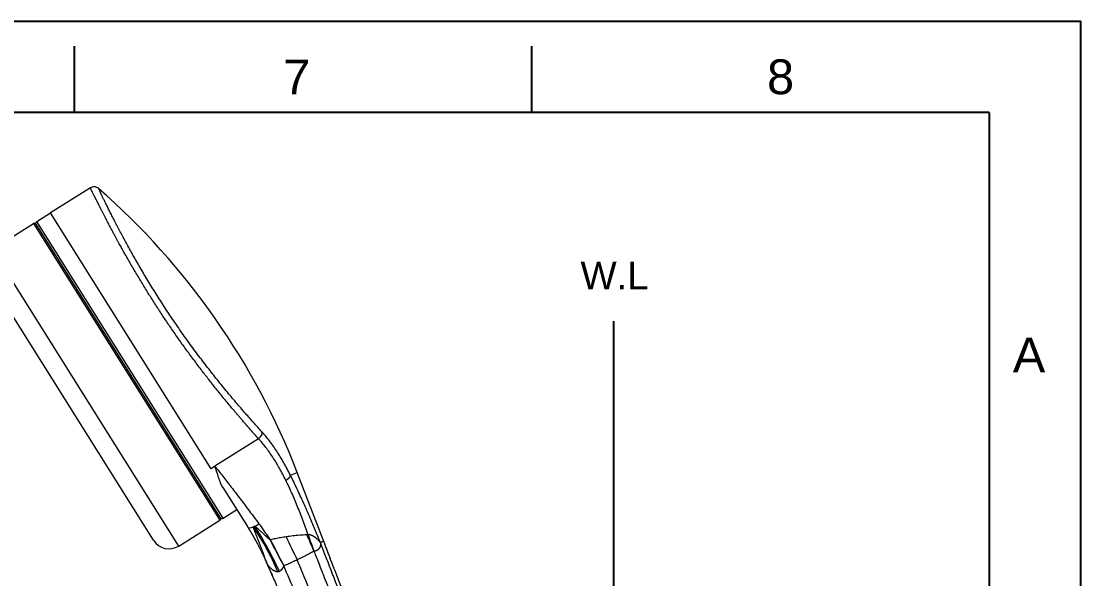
# Model space of a CAD drawing. Header units: millimetres. Extents: x 24958 to 25799, y 1150 to 1745.
# Drawn here: x 25566.8 to 25798.8, y 1623 to 1745.1 of the extents above; entities that cross this region are included whole.
import ezdxf
from ezdxf.enums import TextEntityAlignment as Align

# ---------------------------------------------------------------- set-up
doc = ezdxf.new("R2010")
doc.units = ezdxf.units.MM
doc.layers.add('FORM', color=7, linetype='Continuous')
doc.layers.add('벽', color=2, linetype='Continuous')
doc.styles.get("Standard").update_dxf_attribs({"font": 'arial.ttf'})

msp = doc.modelspace()

# ---------------------------------------------------------------- linework, layer by layer
at = {"linetype": 'Continuous', "lineweight": 18, "extrusion": (0, 1, 0)}
for p, q in [((25581.96, 1708.57), (25573.22, 1703.07)), ((25570.25, 1701.21), (25573.22, 1703.07)), ((25560.51, 1695.1), (25569.49, 1700.74)), ((25570.04, 1700.61), (25610.4, 1636.33)), ((25595.78, 1631.4), (25559.25, 1689.59)), ((25633.07, 1631.15), (25627.25, 1646.22)), ((25610.97, 1642.94), (25616.34, 1634.38)), ((25611.03, 1636.25), (25614, 1638.11)), ((25601.29, 1630.14), (25610.27, 1635.78))]:
    msp.add_line(p, q, dxfattribs=at)
at = {"linetype": 'Continuous', "lineweight": 13, "extrusion": (0, 1, 0)}
for p, q in [((25608.38, 1647.06), (25573.22, 1703.07)), ((25569.49, 1700.74), (25610.27, 1635.78)), ((25611.03, 1636.25), (25570.25, 1701.21)), ((25601.29, 1630.14), (25560.51, 1695.1)), ((25618.8, 1653.6), (25609.23, 1647.59)), ((25609.23, 1647.59), (25608.38, 1647.06)), ((25625.76, 1645.65), (25627.25, 1646.22))]:
    msp.add_line(p, q, dxfattribs=at)
at = {"linetype": 'Continuous', "lineweight": 18}
for centre, radius, start, end in [((25479.2, 1589.01), 158.72, 21.13, 48.7975), ((25569.7, 1700.4), 0.4, 32.12, 122.12), ((25610.77, 1636.68), 0.5, 212.12, 302.12), ((25599.17, 1633.53), 4, 212.12, 302.12)]:
    msp.add_arc(centre, radius, start, end, dxfattribs=at)
at = {"linetype": 'Continuous', "lineweight": 18, "extrusion": (0, 0, -1)}
for centre, radius, start, end in [((-25570.52, 1700.79), 0.5, 327.88, 57.88), ((-25610.06, 1636.11), 0.4, 147.88, 237.88)]:
    msp.add_arc(centre, radius, start, end, dxfattribs=at)
at = {"linetype": 'Continuous', "lineweight": 18}
for centre, major_axis, ratio, start_param, end_param in [((25618.22, 1654.52), (-1.11, -1.01), 0.719054, 1.442187, 2.737693), ((25608.1, 1617.77), (11, -27.91), 0.543167, 1.596761, 1.979041), ((25624.92, 1625.85), (13.74, -26.67), 0.019321, 4.489255, 4.705206), ((25627.84, 1627.31), (13.09, -26.99), 0.021121, 4.521819, 4.709643), ((25631.53, 1629.03), (12.24, -27.39), 0.019769, 4.573497, 4.70448), ((21926.9, 3.18), (-3716.71, -1569.79), 0.999999, 3.155082, 3.156054)]:
    msp.add_ellipse(centre, major_axis=major_axis, ratio=ratio, start_param=start_param, end_param=end_param, dxfattribs=at)
at = {"linetype": 'Continuous', "lineweight": 13}
for centre, major_axis, ratio, start_param, end_param in [((25618.34, 1635.82), (1.98, 1.47), 0.394519, 3.11136, 4.086588), ((25618.34, 1635.82), (1.98, 1.47), 0.394519, 4.22483, 4.687113), ((25611.71, 1619.28), (12.12, -27.44), 0.425532, 1.575188, 1.959253), ((25631.78, 1629.13), (10.24, -28.2), 0.028732, 4.579942, 4.706231), ((22268.06, 317.99), (-3361.63, -1319.59), 0.999991, 3.135514, 3.139599), ((22120.57, 172.94), (-3517.57, -1427.58), 0.999999, 3.145751, 3.14916), ((22067.87, 100.63), (-2398.62, -3036.62), 0.999978, 2.641178, 2.644457)]:
    msp.add_ellipse(centre, major_axis=major_axis, ratio=ratio, start_param=start_param, end_param=end_param, dxfattribs=at)
at = {"linetype": 'Continuous', "lineweight": 18}
for points, knots in [([(25583.76, 1708.42), (25583.63, 1708.53), (25583.36, 1708.7), (25582.87, 1708.82), (25582.37, 1708.77), (25582.07, 1708.64), (25581.93, 1708.55)], [0, 0, 0, 0, 0.243173, 0.499998, 0.756824, 1, 1, 1, 1]), ([(25619.52, 1655.13), (25619.22, 1655.47), (25618.61, 1656.14), (25617.65, 1657.21), (25616.66, 1658.32), (25615.65, 1659.47), (25614.61, 1660.67), (25613.56, 1661.9), (25612.49, 1663.17), (25611.41, 1664.47), (25610.33, 1665.81), (25609.24, 1667.17), (25608.15, 1668.55), (25607.06, 1669.95), (25605.98, 1671.37), (25604.91, 1672.81), (25603.84, 1674.27), (25602.78, 1675.74), (25601.74, 1677.21), (25600.72, 1678.69), (25599.71, 1680.18), (25598.72, 1681.66), (25597.76, 1683.14), (25596.81, 1684.62), (25595.89, 1686.09), (25594.99, 1687.55), (25594.12, 1688.99), (25593.27, 1690.41), (25592.46, 1691.81), (25591.67, 1693.19), (25590.91, 1694.53), (25590.18, 1695.84), (25589.49, 1697.12), (25588.83, 1698.35), (25588.2, 1699.53), (25587.61, 1700.65), (25587.07, 1701.71), (25586.56, 1702.71), (25586.09, 1703.63), (25585.67, 1704.49), (25585.28, 1705.26), (25584.94, 1705.95), (25584.64, 1706.57), (25584.39, 1707.09), (25584.17, 1707.54), (25584, 1707.89), (25583.88, 1708.16), (25583.79, 1708.34), (25583.75, 1708.41), (25583.75, 1708.42), (25583.75, 1708.42)], [0, 0, 0, 0, 0.021052, 0.042103, 0.063155, 0.084207, 0.105258, 0.12631, 0.147362, 0.168413, 0.189465, 0.210517, 0.231568, 0.25262, 0.273672, 0.294723, 0.315775, 0.336827, 0.357878, 0.37893, 0.399982, 0.421033, 0.442085, 0.463137, 0.484188, 0.50524, 0.526292, 0.547343, 0.568395, 0.589447, 0.610498, 0.63155, 0.652602, 0.673653, 0.694705, 0.715757, 0.736809, 0.75786, 0.778912, 0.799964, 0.821015, 0.842067, 0.863119, 0.88417, 0.905222, 0.926274, 0.947325, 0.968377, 0.989429, 1, 1, 1, 1]), ([(25610.97, 1642.94), (25610.96, 1642.95), (25610.95, 1642.96), (25610.94, 1642.99), (25610.92, 1643.01), (25610.91, 1643.04), (25610.89, 1643.07), (25610.88, 1643.09), (25610.86, 1643.12), (25610.84, 1643.15), (25610.83, 1643.18), (25610.81, 1643.21), (25610.8, 1643.23), (25610.78, 1643.26), (25610.77, 1643.29), (25610.75, 1643.32), (25610.74, 1643.35), (25610.72, 1643.38), (25610.71, 1643.41), (25610.69, 1643.45), (25610.68, 1643.48), (25610.66, 1643.51), (25610.64, 1643.54), (25610.63, 1643.57), (25610.61, 1643.61), (25610.6, 1643.64), (25610.58, 1643.67), (25610.57, 1643.71), (25610.55, 1643.74), (25610.54, 1643.78), (25610.5, 1643.88), (25610.42, 1644.05), (25610.33, 1644.31), (25610.22, 1644.59), (25610.13, 1644.87), (25610.04, 1645.15), (25609.94, 1645.44), (25609.83, 1645.78), (25609.73, 1646.08), (25609.66, 1646.32), (25609.61, 1646.48), (25609.56, 1646.61), (25609.53, 1646.72), (25609.5, 1646.79), (25609.48, 1646.87), (25609.45, 1646.97), (25609.41, 1647.08), (25609.37, 1647.19), (25609.33, 1647.29), (25609.3, 1647.4), (25609.26, 1647.5), (25609.24, 1647.56), (25609.23, 1647.59)], [0, 0, 0, 0, 0.007045, 0.014136, 0.021273, 0.028458, 0.035689, 0.042966, 0.050291, 0.057663, 0.065082, 0.072547, 0.08006, 0.087621, 0.095229, 0.102884, 0.110587, 0.118337, 0.126135, 0.133981, 0.141874, 0.149816, 0.157805, 0.165842, 0.173928, 0.182061, 0.190243, 0.198473, 0.206751, 0.215078, 0.223453, 0.278422, 0.336762, 0.398485, 0.4636, 0.515568, 0.575963, 0.644786, 0.722039, 0.758013, 0.7887, 0.814099, 0.834211, 0.849036, 0.858574, 0.880872, 0.902472, 0.923374, 0.943577, 0.963083, 0.98189, 1, 1, 1, 1]), ([(25616.34, 1634.38), (25616.36, 1634.36), (25616.39, 1634.31), (25616.43, 1634.23), (25616.48, 1634.16), (25616.52, 1634.09), (25616.57, 1634.01), (25616.62, 1633.94), (25616.66, 1633.86), (25616.71, 1633.79), (25616.75, 1633.72), (25616.8, 1633.64), (25616.85, 1633.56), (25616.89, 1633.49), (25616.94, 1633.41), (25616.98, 1633.34), (25617.03, 1633.26), (25617.08, 1633.18), (25617.12, 1633.11), (25617.17, 1633.03), (25617.21, 1632.95), (25617.26, 1632.87), (25617.31, 1632.79), (25617.35, 1632.72), (25617.4, 1632.64), (25617.44, 1632.56), (25617.49, 1632.48), (25617.54, 1632.4), (25617.58, 1632.32), (25617.63, 1632.24), (25617.67, 1632.16), (25617.72, 1632.08), (25617.77, 1632), (25617.81, 1631.92), (25617.86, 1631.84), (25617.9, 1631.75), (25617.95, 1631.67), (25618, 1631.59), (25618.04, 1631.51), (25618.09, 1631.42), (25618.13, 1631.34), (25618.18, 1631.26), (25618.23, 1631.17), (25618.27, 1631.09), (25618.32, 1631.01), (25618.36, 1630.92), (25618.41, 1630.84), (25618.49, 1630.69), (25618.6, 1630.48), (25618.73, 1630.24), (25618.85, 1630.01), (25618.95, 1629.82), (25619.07, 1629.59), (25619.23, 1629.27), (25619.39, 1628.96), (25619.52, 1628.69), (25619.6, 1628.53), (25619.68, 1628.36), (25619.76, 1628.2), (25619.83, 1628.04), (25619.91, 1627.88), (25619.99, 1627.72), (25620.05, 1627.58), (25620.1, 1627.48), (25620.15, 1627.38), (25620.2, 1627.27), (25620.26, 1627.14), (25620.31, 1627.02), (25620.35, 1626.94), (25620.37, 1626.91)], [0, 0, 0, 0, 0.010523, 0.021065, 0.031625, 0.042204, 0.052801, 0.063417, 0.074052, 0.084704, 0.095376, 0.106065, 0.116774, 0.1275, 0.138245, 0.149009, 0.15979, 0.17059, 0.181409, 0.192246, 0.203101, 0.213974, 0.224866, 0.235776, 0.246704, 0.257651, 0.268616, 0.279599, 0.290601, 0.301621, 0.312659, 0.323715, 0.33479, 0.345883, 0.356995, 0.368124, 0.379272, 0.390439, 0.401623, 0.412826, 0.424048, 0.435287, 0.446545, 0.457821, 0.469116, 0.480428, 0.49176, 0.503109, 0.539983, 0.573002, 0.602167, 0.627479, 0.650238, 0.691595, 0.751537, 0.773068, 0.794276, 0.815162, 0.835726, 0.855967, 0.875887, 0.89841, 0.916284, 0.929511, 0.938091, 0.954907, 0.970831, 0.985862, 1, 1, 1, 1]), ([(25618.87, 1635), (25619.08, 1634.72), (25619.5, 1634.14), (25620.11, 1633.27), (25620.71, 1632.38), (25621.1, 1631.77), (25621.3, 1631.47)], [0, 0, 0, 0, 0.250001, 0.500002, 0.750003, 1, 1, 1, 1]), ([(25633.05, 1631.17), (25633.05, 1631.17), (25633.05, 1631.17), (25633.04, 1631.17), (25633.04, 1631.17), (25633.04, 1631.17), (25633.04, 1631.17), (25633.03, 1631.17), (25633.03, 1631.17), (25633.02, 1631.17), (25633.02, 1631.16), (25633.02, 1631.16), (25633.01, 1631.16), (25633.01, 1631.16), (25633, 1631.16), (25633, 1631.15), (25632.99, 1631.15), (25632.99, 1631.15), (25632.98, 1631.15), (25632.97, 1631.15), (25632.97, 1631.14), (25632.96, 1631.14), (25632.95, 1631.14), (25632.95, 1631.13), (25632.94, 1631.13), (25632.93, 1631.13), (25632.92, 1631.13), (25632.91, 1631.12), (25632.91, 1631.12), (25632.9, 1631.12), (25632.89, 1631.11), (25632.88, 1631.11), (25632.87, 1631.11), (25632.86, 1631.1), (25632.84, 1631.1), (25632.82, 1631.09), (25632.79, 1631.08), (25632.75, 1631.06), (25632.69, 1631.04), (25632.64, 1631.03), (25632.59, 1631.01), (25632.54, 1630.99), (25632.49, 1630.98), (25632.45, 1630.96), (25632.41, 1630.95), (25632.37, 1630.93), (25632.33, 1630.92), (25632.31, 1630.91), (25632.3, 1630.91)], [0, 0, 0, 0, 0.00277, 0.017015, 0.031261, 0.045506, 0.059752, 0.073997, 0.088243, 0.102488, 0.116734, 0.13098, 0.145225, 0.159471, 0.173717, 0.187963, 0.202208, 0.216454, 0.2307, 0.244946, 0.259192, 0.273438, 0.287684, 0.30193, 0.316176, 0.330423, 0.344669, 0.358915, 0.373161, 0.387408, 0.401654, 0.4159, 0.430147, 0.446168, 0.470419, 0.502899, 0.543609, 0.592548, 0.649715, 0.715109, 0.76171, 0.80517, 0.84549, 0.882671, 0.916712, 0.947614, 0.975376, 1, 1, 1, 1]), ([(25638.32, 1617.39), (25637.83, 1618.68), (25636.74, 1621.5), (25634.97, 1626.12), (25633.7, 1629.46), (25633.02, 1631.26)], [0, 0, 0, 0, 0.277468, 0.610826, 1, 1, 1, 1]), ([(25635.22, 1625.46), (25635.21, 1625.51), (25635.12, 1625.75), (25634.95, 1626.18), (25634.72, 1626.77), (25634.5, 1627.37), (25634.27, 1627.96), (25634.05, 1628.56), (25633.81, 1629.17), (25633.57, 1629.81), (25633.32, 1630.47), (25633.15, 1630.94), (25633.06, 1631.18)], [0, 0, 0, 0, 0.023861, 0.132321, 0.240781, 0.349241, 0.457701, 0.566161, 0.67462, 0.78308, 0.89154, 1, 1, 1, 1]), ([(25630.9, 1629.01), (25630.56, 1628.82), (25630.29, 1628.67), (25629.68, 1628.34), (25629.38, 1628.18), (25628.46, 1627.71), (25627.85, 1627.4), (25627.23, 1627.1)], [0, 0, 0, 0, 0.249996, 0.249996, 0.499997, 0.499997, 1, 1, 1, 1]), ([(25630.9, 1629), (25631.19, 1628.28), (25631.54, 1627.4), (25632.16, 1625.83), (25632.38, 1625.27), (25632.85, 1624.06), (25633.1, 1623.45), (25634.5, 1619.89), (25635.32, 1617.8), (25635.84, 1616.46)], [0, 0, 0, 0, 0.249988, 0.249988, 0.37499, 0.37499, 0.499992, 0.499992, 1, 1, 1, 1]), ([(25620.36, 1626.91), (25620.36, 1626.91), (25620.36, 1626.92), (25620.36, 1626.93), (25620.35, 1626.94), (25620.34, 1626.96), (25620.34, 1626.97), (25620.33, 1626.98), (25620.32, 1627), (25620.32, 1627.01), (25620.32, 1627.01), (25620.32, 1627.01)], [0, 0, 0, 0, 0.074005, 0.162181, 0.264533, 0.381062, 0.511773, 0.656669, 0.815753, 0.989029, 1, 1, 1, 1]), ([(25627.23, 1627.1), (25626.91, 1626.95), (25626.26, 1626.64), (25625.29, 1626.2), (25624.63, 1625.91), (25624.3, 1625.77), (25624.3, 1625.77), (25624.3, 1625.77)], [0, 0, 0, 0, 0.333178, 0.666356, 0.999534, 0.999534, 1, 1, 1, 1])]:
    msp.add_open_spline(points, degree=3, knots=knots, dxfattribs=at)
at = {"linetype": 'Continuous', "lineweight": 13}
for points, knots in [([(25618.8, 1653.6), (25618.78, 1653.62), (25618.75, 1653.65), (25618.7, 1653.7), (25618.65, 1653.76), (25618.6, 1653.81), (25618.55, 1653.87), (25618.5, 1653.93), (25618.44, 1653.99), (25618.39, 1654.05), (25618.33, 1654.11), (25618.28, 1654.18), (25618.22, 1654.25), (25618.16, 1654.31), (25618.09, 1654.38), (25618.03, 1654.45), (25617.97, 1654.52), (25617.9, 1654.6), (25617.83, 1654.67), (25617.77, 1654.75), (25617.7, 1654.83), (25617.63, 1654.91), (25617.55, 1654.99), (25617.48, 1655.07), (25617.4, 1655.16), (25617.33, 1655.25), (25617.25, 1655.33), (25617.17, 1655.42), (25617.09, 1655.52), (25617.01, 1655.61), (25616.92, 1655.71), (25616.84, 1655.8), (25616.75, 1655.9), (25616.66, 1656), (25616.57, 1656.1), (25616.48, 1656.21), (25616.39, 1656.31), (25616.29, 1656.42), (25616.2, 1656.53), (25616.1, 1656.64), (25616, 1656.76), (25615.75, 1657.05), (25615.36, 1657.5), (25614.84, 1658.11), (25614.35, 1658.68), (25613.9, 1659.21), (25613.49, 1659.69), (25613.12, 1660.13), (25612.59, 1660.76), (25611.89, 1661.61), (25611, 1662.68), (25610.14, 1663.75), (25609.3, 1664.79), (25608.49, 1665.82), (25607.7, 1666.82), (25606.94, 1667.8), (25606.16, 1668.82), (25605.36, 1669.88), (25604.52, 1671), (25603.69, 1672.12), (25602.88, 1673.24), (25602.07, 1674.36), (25601.28, 1675.47), (25600.51, 1676.58), (25599.48, 1678.06), (25598.22, 1679.93), (25596.73, 1682.19), (25595.27, 1684.47), (25594.09, 1686.37), (25593.16, 1687.9), (25592.45, 1689.07), (25591.73, 1690.28), (25591.02, 1691.5), (25590.3, 1692.74), (25589.59, 1693.99), (25589.05, 1694.95), (25588.66, 1695.65), (25588.41, 1696.11), (25588.13, 1696.6), (25587.84, 1697.13), (25587.53, 1697.7), (25587.21, 1698.3), (25586.88, 1698.92), (25586.53, 1699.57), (25586.17, 1700.24), (25585.81, 1700.93), (25585.45, 1701.62), (25585.16, 1702.18), (25584.95, 1702.59), (25584.81, 1702.86), (25584.68, 1703.12), (25584.55, 1703.37), (25584.42, 1703.62), (25584.3, 1703.86), (25584.18, 1704.09), (25584.07, 1704.31), (25583.96, 1704.53), (25583.86, 1704.74), (25583.75, 1704.94), (25583.66, 1705.13), (25583.56, 1705.32), (25583.47, 1705.5), (25583.39, 1705.67), (25583.3, 1705.84), (25583.22, 1706), (25583.14, 1706.16), (25583.07, 1706.31), (25583, 1706.45), (25582.93, 1706.59), (25582.87, 1706.72), (25582.81, 1706.84), (25582.66, 1707.14), (25582.45, 1707.57), (25582.23, 1708.02), (25582.07, 1708.34), (25581.98, 1708.52), (25581.96, 1708.57), (25581.96, 1708.57), (25581.96, 1708.57)], [0, 0, 0, 0, 0.001089, 0.002204, 0.003346, 0.004514, 0.005707, 0.006928, 0.008174, 0.009446, 0.010745, 0.01207, 0.013421, 0.014799, 0.016202, 0.017632, 0.019088, 0.02057, 0.022079, 0.023613, 0.025174, 0.026761, 0.028375, 0.030014, 0.03168, 0.033372, 0.03509, 0.036834, 0.038605, 0.040401, 0.042224, 0.044073, 0.045949, 0.04785, 0.049778, 0.051732, 0.053712, 0.055719, 0.057752, 0.05981, 0.061895, 0.064007, 0.075595, 0.08632, 0.096183, 0.105183, 0.11332, 0.120594, 0.127005, 0.14442, 0.161267, 0.177547, 0.193259, 0.208404, 0.222982, 0.236993, 0.250438, 0.266047, 0.28152, 0.296858, 0.31206, 0.327129, 0.342064, 0.356865, 0.371534, 0.40108, 0.431098, 0.461592, 0.492568, 0.508396, 0.524824, 0.541853, 0.559483, 0.577715, 0.596549, 0.615984, 0.622561, 0.629873, 0.63792, 0.646704, 0.656224, 0.666479, 0.67747, 0.689198, 0.701661, 0.71486, 0.728794, 0.743465, 0.749451, 0.755382, 0.761258, 0.767079, 0.772845, 0.778556, 0.784212, 0.789813, 0.795358, 0.800849, 0.806284, 0.811665, 0.81699, 0.822261, 0.827476, 0.832636, 0.837742, 0.842792, 0.847787, 0.852727, 0.857612, 0.862442, 0.867217, 0.871937, 0.89833, 0.924324, 0.949919, 0.975118, 0.999921, 1, 1, 1, 1]), ([(25617.92, 1634.44), (25617.92, 1634.44), (25617.91, 1634.44), (25617.9, 1634.44), (25617.89, 1634.44), (25617.88, 1634.44), (25617.87, 1634.44), (25617.86, 1634.44), (25617.85, 1634.44), (25617.84, 1634.44), (25617.83, 1634.44), (25617.82, 1634.43), (25617.81, 1634.43), (25617.79, 1634.43), (25617.78, 1634.43), (25617.77, 1634.42), (25617.77, 1634.42), (25617.76, 1634.42), (25617.76, 1634.42), (25617.75, 1634.42), (25617.75, 1634.42), (25617.74, 1634.41), (25617.74, 1634.41), (25617.73, 1634.41), (25617.73, 1634.41), (25617.72, 1634.4), (25617.71, 1634.39), (25617.7, 1634.38), (25617.68, 1634.37), (25617.67, 1634.36), (25617.66, 1634.34), (25617.65, 1634.33), (25617.65, 1634.33)], [0, 0, 0, 0, 0.032258, 0.064327, 0.096221, 0.127957, 0.159549, 0.191013, 0.222367, 0.253625, 0.284803, 0.315919, 0.346989, 0.390145, 0.426487, 0.456176, 0.479306, 0.49594, 0.506375, 0.518478, 0.532272, 0.54778, 0.565023, 0.58403, 0.604832, 0.627465, 0.686778, 0.746964, 0.808222, 0.870721, 0.934607, 1, 1, 1, 1]), ([(25617.65, 1634.33), (25617.65, 1634.25), (25617.66, 1634.15), (25617.72, 1633.9), (25617.77, 1633.76), (25617.88, 1633.44), (25617.95, 1633.26), (25618.09, 1632.88), (25618.17, 1632.69), (25618.34, 1632.28), (25618.42, 1632.07), (25618.59, 1631.65), (25618.67, 1631.44), (25618.84, 1631.02), (25618.92, 1630.81), (25619.07, 1630.41), (25619.15, 1630.21), (25619.29, 1629.83), (25619.36, 1629.65), (25619.49, 1629.29), (25619.55, 1629.12), (25619.66, 1628.8), (25619.72, 1628.65), (25619.82, 1628.36), (25619.87, 1628.22), (25619.96, 1627.97), (25620, 1627.85), (25620.06, 1627.68), (25620.08, 1627.62), (25620.12, 1627.52), (25620.14, 1627.47), (25620.19, 1627.32), (25620.23, 1627.23), (25620.27, 1627.12), (25620.28, 1627.1), (25620.3, 1627.06), (25620.33, 1626.99), (25620.35, 1626.94), (25620.37, 1626.9)], [0, 0, 0, 0, 0.0625, 0.0625, 0.125, 0.125, 0.1875, 0.1875, 0.25, 0.25, 0.3125, 0.3125, 0.375, 0.375, 0.4375, 0.4375, 0.5, 0.5, 0.5625, 0.5625, 0.625, 0.625, 0.6875, 0.6875, 0.75, 0.75, 0.8125, 0.8125, 0.84375, 0.84375, 0.875, 0.875, 0.9375, 0.9375, 0.953125, 0.953125, 0.96875, 1, 1, 1, 1]), ([(25621.3, 1631.47), (25621.27, 1631.49), (25621.21, 1631.54), (25621.11, 1631.63), (25620.99, 1631.75), (25620.84, 1631.89), (25620.71, 1632.01), (25620.61, 1632.1), (25620.55, 1632.16), (25620.48, 1632.22), (25620.42, 1632.28), (25620.36, 1632.34), (25620.29, 1632.4), (25620.24, 1632.44), (25620.2, 1632.49), (25620.14, 1632.54), (25620.05, 1632.63), (25619.88, 1632.79), (25619.64, 1633.01), (25619.36, 1633.28), (25619.13, 1633.49), (25618.96, 1633.64), (25618.83, 1633.75), (25618.74, 1633.84), (25618.66, 1633.9), (25618.61, 1633.95), (25618.56, 1633.99), (25618.51, 1634.03), (25618.46, 1634.07), (25618.42, 1634.1), (25618.39, 1634.13), (25618.36, 1634.15), (25618.33, 1634.18), (25618.28, 1634.21), (25618.23, 1634.26), (25618.17, 1634.3), (25618.11, 1634.34), (25618.06, 1634.37), (25618.02, 1634.4), (25617.98, 1634.42), (25617.96, 1634.43), (25617.94, 1634.44), (25617.93, 1634.44), (25617.92, 1634.44)], [0, 0, 0, 0, 0.022404, 0.052168, 0.089468, 0.134513, 0.187545, 0.206853, 0.226205, 0.245593, 0.265009, 0.284444, 0.303892, 0.323343, 0.329266, 0.346561, 0.375262, 0.415382, 0.503364, 0.590018, 0.673804, 0.710861, 0.747033, 0.782141, 0.797565, 0.812615, 0.827274, 0.841525, 0.855352, 0.868737, 0.8745, 0.882689, 0.893156, 0.905704, 0.920076, 0.9407, 0.954638, 0.966767, 0.979058, 0.986735, 0.992646, 0.997011, 1, 1, 1, 1]), ([(25621.3, 1631.47), (25621.79, 1630.53), (25622.28, 1629.59), (25623.29, 1627.68), (25623.79, 1626.73), (25624.3, 1625.77)], [0, 0, 0, 0, 0.5, 0.5, 1, 1, 1, 1]), ([(25632.29, 1630.94), (25632.28, 1630.95), (25632.28, 1630.95), (25632.28, 1630.95), (25632.28, 1630.96), (25632.27, 1630.96), (25632.27, 1630.97), (25632.26, 1630.98), (25632.26, 1630.99), (25632.25, 1631), (25632.24, 1631.01), (25632.23, 1631.03), (25632.21, 1631.04), (25632.2, 1631.06), (25632.19, 1631.08), (25632.17, 1631.1), (25632.15, 1631.13), (25632.13, 1631.15), (25632.1, 1631.18), (25632.07, 1631.22), (25632.02, 1631.27), (25631.98, 1631.32), (25631.92, 1631.37), (25631.85, 1631.44), (25631.76, 1631.53), (25631.66, 1631.62), (25631.56, 1631.71), (25631.48, 1631.78), (25631.4, 1631.84), (25631.35, 1631.89), (25631.3, 1631.92), (25631.27, 1631.95), (25631.23, 1631.98), (25631.19, 1632), (25631.16, 1632.03), (25631.12, 1632.06), (25631.08, 1632.08), (25631.04, 1632.11), (25631.01, 1632.13), (25630.97, 1632.16), (25630.93, 1632.18), (25630.89, 1632.2), (25630.86, 1632.22), (25630.82, 1632.24), (25630.78, 1632.26), (25630.75, 1632.28), (25630.71, 1632.3), (25630.67, 1632.32), (25630.64, 1632.34), (25630.6, 1632.36), (25630.57, 1632.38), (25630.52, 1632.4), (25630.45, 1632.43), (25630.38, 1632.46), (25630.31, 1632.49), (25630.24, 1632.52), (25630.17, 1632.55), (25630.1, 1632.57), (25630.04, 1632.59), (25629.98, 1632.6), (25629.92, 1632.61), (25629.87, 1632.61), (25629.84, 1632.61), (25629.82, 1632.61), (25629.79, 1632.61), (25629.76, 1632.6), (25629.74, 1632.59), (25629.71, 1632.59), (25629.68, 1632.58), (25629.66, 1632.57), (25629.64, 1632.56), (25629.63, 1632.56)], [0, 0, 0, 0, 0.001158, 0.003034, 0.005641, 0.008989, 0.013096, 0.017978, 0.02365, 0.03012, 0.03738, 0.045426, 0.054268, 0.063919, 0.074394, 0.085717, 0.097909, 0.110987, 0.124971, 0.14671, 0.170046, 0.195016, 0.221653, 0.24998, 0.300872, 0.346625, 0.386881, 0.421403, 0.450042, 0.472711, 0.489358, 0.499952, 0.514258, 0.528332, 0.542176, 0.555793, 0.569192, 0.582385, 0.595386, 0.608204, 0.620847, 0.633324, 0.64564, 0.657801, 0.669812, 0.681676, 0.693397, 0.704978, 0.71642, 0.727726, 0.738896, 0.749932, 0.773219, 0.795537, 0.816868, 0.837196, 0.856503, 0.874777, 0.892995, 0.909573, 0.924515, 0.937869, 0.944135, 0.950521, 0.957047, 0.963732, 0.970589, 0.977634, 0.984877, 0.992329, 1, 1, 1, 1]), ([(25632.32, 1630.87), (25632.32, 1630.86), (25632.32, 1630.85), (25632.32, 1630.84), (25632.33, 1630.82), (25632.33, 1630.81), (25632.33, 1630.79), (25632.34, 1630.78), (25632.34, 1630.76), (25632.34, 1630.74), (25632.35, 1630.73), (25632.35, 1630.71), (25632.35, 1630.69), (25632.35, 1630.68), (25632.35, 1630.66), (25632.36, 1630.64), (25632.36, 1630.62), (25632.36, 1630.61), (25632.36, 1630.59), (25632.36, 1630.57), (25632.36, 1630.55), (25632.36, 1630.53), (25632.36, 1630.51), (25632.36, 1630.5), (25632.36, 1630.48), (25632.36, 1630.46), (25632.36, 1630.44), (25632.36, 1630.42), (25632.35, 1630.4), (25632.35, 1630.38), (25632.35, 1630.35), (25632.35, 1630.33), (25632.34, 1630.31), (25632.34, 1630.29), (25632.33, 1630.27), (25632.33, 1630.25), (25632.32, 1630.22), (25632.32, 1630.2), (25632.31, 1630.18), (25632.3, 1630.16), (25632.3, 1630.13), (25632.29, 1630.11), (25632.28, 1630.08), (25632.27, 1630.06), (25632.26, 1630.04), (25632.25, 1630.01), (25632.24, 1629.98), (25632.23, 1629.96), (25632.22, 1629.93), (25632.2, 1629.91), (25632.19, 1629.88), (25632.18, 1629.85), (25632.16, 1629.83), (25632.15, 1629.8), (25632.13, 1629.77), (25632.12, 1629.74), (25632.1, 1629.71), (25632.08, 1629.68), (25632.06, 1629.65), (25632.04, 1629.63), (25632.03, 1629.6), (25632.01, 1629.57), (25631.99, 1629.55), (25631.97, 1629.52), (25631.95, 1629.5), (25631.93, 1629.48), (25631.91, 1629.45), (25631.89, 1629.43), (25631.87, 1629.41), (25631.85, 1629.39), (25631.83, 1629.37), (25631.81, 1629.35), (25631.78, 1629.33), (25631.76, 1629.31), (25631.74, 1629.29), (25631.72, 1629.27), (25631.69, 1629.25), (25631.67, 1629.24), (25631.64, 1629.22), (25631.62, 1629.2), (25631.59, 1629.19), (25631.57, 1629.17), (25631.54, 1629.16), (25631.52, 1629.15), (25631.49, 1629.13), (25631.47, 1629.12), (25631.44, 1629.11), (25631.41, 1629.1), (25631.39, 1629.09), (25631.36, 1629.08), (25631.33, 1629.07), (25631.3, 1629.06), (25631.28, 1629.05), (25631.25, 1629.04), (25631.22, 1629.04), (25631.19, 1629.03), (25631.16, 1629.03), (25631.14, 1629.02), (25631.11, 1629.02), (25631.08, 1629.01), (25631.05, 1629.01), (25631.02, 1629.01), (25630.99, 1629.01), (25630.96, 1629), (25630.93, 1629), (25630.91, 1629), (25630.9, 1629)], [0, 0, 0, 0, 0.006326, 0.01276, 0.019303, 0.025955, 0.032718, 0.039591, 0.046576, 0.053672, 0.060882, 0.068204, 0.075641, 0.083191, 0.090856, 0.098637, 0.106533, 0.114544, 0.122672, 0.130917, 0.139279, 0.147759, 0.156356, 0.165071, 0.173904, 0.182856, 0.191926, 0.201116, 0.210425, 0.219853, 0.2294, 0.239067, 0.248854, 0.258761, 0.268787, 0.278934, 0.289201, 0.299588, 0.310094, 0.320721, 0.331469, 0.342336, 0.353323, 0.364431, 0.375658, 0.387006, 0.398473, 0.410061, 0.421768, 0.433596, 0.445543, 0.45761, 0.469798, 0.482106, 0.494534, 0.507083, 0.519752, 0.532543, 0.545456, 0.558491, 0.56995, 0.581283, 0.592493, 0.603582, 0.614553, 0.625408, 0.636149, 0.64678, 0.657302, 0.667718, 0.678031, 0.688244, 0.698359, 0.70838, 0.718308, 0.728148, 0.737902, 0.747574, 0.757166, 0.766683, 0.776126, 0.785501, 0.79481, 0.804057, 0.813246, 0.82238, 0.831464, 0.840501, 0.849495, 0.858451, 0.867372, 0.876263, 0.885128, 0.893971, 0.902797, 0.911609, 0.920413, 0.929213, 0.938014, 0.946819, 0.955633, 0.964461, 0.973307, 0.982176, 0.991072, 1, 1, 1, 1]), ([(25632.29, 1630.94), (25632.29, 1630.94), (25632.29, 1630.94), (25632.29, 1630.94), (25632.29, 1630.93), (25632.29, 1630.93), (25632.29, 1630.92), (25632.29, 1630.92), (25632.3, 1630.92), (25632.3, 1630.91), (25632.3, 1630.91), (25632.3, 1630.91)], [0, 0, 0, 0, 0.106875, 0.213935, 0.32157, 0.430161, 0.540082, 0.651692, 0.765334, 0.881335, 1, 1, 1, 1]), ([(25620.53, 1626.55), (25620.53, 1626.55), (25620.53, 1626.54), (25620.53, 1626.54), (25620.53, 1626.53), (25620.54, 1626.53), (25620.54, 1626.52), (25620.54, 1626.51), (25620.54, 1626.51), (25620.54, 1626.51), (25620.55, 1626.5), (25620.55, 1626.5), (25620.55, 1626.49), (25620.55, 1626.49), (25620.55, 1626.49), (25620.55, 1626.48), (25620.56, 1626.48), (25620.56, 1626.48), (25620.56, 1626.47), (25620.56, 1626.47), (25620.56, 1626.47), (25620.56, 1626.47), (25620.56, 1626.47), (25620.56, 1626.47), (25620.56, 1626.46), (25620.56, 1626.46), (25620.56, 1626.46), (25620.56, 1626.46), (25620.56, 1626.46), (25620.56, 1626.46), (25620.56, 1626.46)], [0, 0, 0, 0, 0.037709, 0.075292, 0.112747, 0.150076, 0.187279, 0.224356, 0.261307, 0.298133, 0.334832, 0.371406, 0.407855, 0.444179, 0.480378, 0.516452, 0.552402, 0.588227, 0.623927, 0.659503, 0.694955, 0.730283, 0.765486, 0.800566, 0.835522, 0.870355, 0.905063, 0.939648, 0.97411, 1, 1, 1, 1]), ([(25622.97, 1624.46), (25622.96, 1624.46), (25622.95, 1624.46), (25622.94, 1624.46), (25622.92, 1624.46), (25622.91, 1624.46), (25622.89, 1624.46), (25622.88, 1624.46), (25622.86, 1624.46), (25622.85, 1624.46), (25622.83, 1624.47), (25622.81, 1624.47), (25622.8, 1624.47), (25622.78, 1624.47), (25622.77, 1624.47), (25622.75, 1624.48), (25622.73, 1624.48), (25622.72, 1624.48), (25622.7, 1624.49), (25622.69, 1624.49), (25622.67, 1624.49), (25622.65, 1624.5), (25622.64, 1624.5), (25622.62, 1624.51), (25622.6, 1624.51), (25622.59, 1624.52), (25622.57, 1624.52), (25622.55, 1624.53), (25622.54, 1624.54), (25622.52, 1624.54), (25622.5, 1624.55), (25622.48, 1624.56), (25622.44, 1624.57), (25622.38, 1624.6), (25622.29, 1624.65), (25622.19, 1624.7), (25622.09, 1624.76), (25621.97, 1624.84), (25621.83, 1624.94), (25621.67, 1625.06), (25621.5, 1625.21), (25621.36, 1625.34), (25621.25, 1625.45), (25621.17, 1625.54), (25621.09, 1625.64), (25621.01, 1625.74), (25620.95, 1625.81), (25620.92, 1625.86), (25620.9, 1625.88), (25620.89, 1625.9), (25620.87, 1625.92), (25620.86, 1625.95), (25620.84, 1625.98), (25620.82, 1626), (25620.8, 1626.03), (25620.78, 1626.06), (25620.76, 1626.09), (25620.74, 1626.13), (25620.73, 1626.15), (25620.72, 1626.17), (25620.71, 1626.18), (25620.71, 1626.19), (25620.7, 1626.21), (25620.68, 1626.23), (25620.67, 1626.25), (25620.66, 1626.28), (25620.64, 1626.31), (25620.63, 1626.34), (25620.61, 1626.37), (25620.6, 1626.39), (25620.59, 1626.42), (25620.58, 1626.44), (25620.56, 1626.46), (25620.55, 1626.49), (25620.54, 1626.51), (25620.54, 1626.53), (25620.53, 1626.54), (25620.53, 1626.55)], [0, 0, 0, 0, 0.004171, 0.008368, 0.012589, 0.016837, 0.021111, 0.025414, 0.029744, 0.034103, 0.038492, 0.042911, 0.047361, 0.051842, 0.056356, 0.060902, 0.065481, 0.070094, 0.074741, 0.079423, 0.08414, 0.088893, 0.093683, 0.098509, 0.103373, 0.108275, 0.113215, 0.118194, 0.123211, 0.128269, 0.133366, 0.138504, 0.143683, 0.169067, 0.197501, 0.229004, 0.26359, 0.301267, 0.353497, 0.412231, 0.477459, 0.549159, 0.586765, 0.624828, 0.663343, 0.702308, 0.741719, 0.749584, 0.75784, 0.766487, 0.775524, 0.784951, 0.794769, 0.804976, 0.815573, 0.826559, 0.837934, 0.849697, 0.861849, 0.864726, 0.868745, 0.873906, 0.880207, 0.887648, 0.896229, 0.905948, 0.916804, 0.928796, 0.938154, 0.947146, 0.955773, 0.964039, 0.971943, 0.979489, 0.986679, 0.993515, 1, 1, 1, 1]), ([(25624.3, 1625.77), (25624.3, 1625.76), (25624.29, 1625.74), (25624.28, 1625.72), (25624.26, 1625.69), (25624.25, 1625.66), (25624.24, 1625.64), (25624.22, 1625.61), (25624.21, 1625.59), (25624.2, 1625.56), (25624.18, 1625.54), (25624.17, 1625.51), (25624.16, 1625.49), (25624.14, 1625.46), (25624.13, 1625.44), (25624.12, 1625.42), (25624.1, 1625.39), (25624.09, 1625.37), (25624.07, 1625.35), (25624.06, 1625.33), (25624.05, 1625.31), (25624.04, 1625.28), (25624.02, 1625.26), (25624.01, 1625.24), (25624, 1625.22), (25623.98, 1625.2), (25623.97, 1625.18), (25623.96, 1625.16), (25623.94, 1625.14), (25623.93, 1625.12), (25623.92, 1625.1), (25623.9, 1625.09), (25623.89, 1625.07), (25623.88, 1625.05), (25623.86, 1625.03), (25623.85, 1625.02), (25623.84, 1625), (25623.83, 1624.98), (25623.81, 1624.97), (25623.8, 1624.95), (25623.79, 1624.93), (25623.77, 1624.91), (25623.75, 1624.89), (25623.72, 1624.86), (25623.7, 1624.83), (25623.67, 1624.81), (25623.65, 1624.78), (25623.62, 1624.76), (25623.6, 1624.74), (25623.57, 1624.71), (25623.54, 1624.69), (25623.52, 1624.67), (25623.49, 1624.65), (25623.46, 1624.63), (25623.44, 1624.62), (25623.41, 1624.6), (25623.38, 1624.58), (25623.36, 1624.57), (25623.34, 1624.56), (25623.33, 1624.56)], [0, 0, 0, 0, 0.018694, 0.037223, 0.055586, 0.073784, 0.091817, 0.109686, 0.127391, 0.144934, 0.162313, 0.179531, 0.196587, 0.213481, 0.230215, 0.246789, 0.263203, 0.279458, 0.295555, 0.311493, 0.327275, 0.342899, 0.358367, 0.37368, 0.388837, 0.40384, 0.41869, 0.433386, 0.44793, 0.462323, 0.476565, 0.490656, 0.504598, 0.518392, 0.532038, 0.545538, 0.558891, 0.572099, 0.585163, 0.598085, 0.610864, 0.623502, 0.647819, 0.67181, 0.695484, 0.718852, 0.741923, 0.764709, 0.787221, 0.809469, 0.831467, 0.853227, 0.874761, 0.896083, 0.917206, 0.938145, 0.958914, 0.979527, 1, 1, 1, 1])]:
    msp.add_open_spline(points, degree=3, knots=knots, dxfattribs=at)
for points in [[(25625.76, 1645.65), (25625.52, 1646.12), (25625.04, 1647.05), (25624.3, 1648.39), (25623.54, 1649.69), (25622.76, 1650.92), (25621.97, 1652.09), (25621.16, 1653.18), (25620.35, 1654.2), (25619.8, 1654.83), (25619.52, 1655.13)], [(25632.29, 1630.94), (25632.04, 1631.55), (25631.55, 1632.76), (25630.81, 1634.52), (25630.08, 1636.25), (25629.35, 1637.94), (25628.62, 1639.58), (25627.9, 1641.17), (25627.18, 1642.72), (25626.47, 1644.21), (25625.99, 1645.17), (25625.76, 1645.65)], [(25621.38, 1631.49), (25621.35, 1631.48), (25621.32, 1631.48), (25621.3, 1631.47)]]:
    msp.add_open_spline(points, degree=3, dxfattribs=at)
at = {"linetype": 'Continuous', "lineweight": 18}
for points, degree in [([(25624.74, 1644.54), (25624.52, 1644.99), (25624.07, 1645.88), (25623.36, 1647.17), (25622.64, 1648.41), (25621.89, 1649.58), (25621.14, 1650.7), (25620.37, 1651.74), (25619.59, 1652.71), (25619.06, 1653.31), (25618.8, 1653.6)], 3), ([(25609.23, 1647.59), (25609.5, 1647.25), (25610.07, 1646.54), (25610.95, 1645.41), (25611.86, 1644.24), (25612.8, 1643.02), (25613.77, 1641.76), (25614.76, 1640.46), (25615.77, 1639.13), (25616.79, 1637.78), (25617.82, 1636.4), (25618.52, 1635.47), (25618.87, 1635)], 3), ([(25629.63, 1632.56), (25629.44, 1633.12), (25629.05, 1634.21), (25628.47, 1635.82), (25627.87, 1637.39), (25627.26, 1638.92), (25626.64, 1640.4), (25626.02, 1641.84), (25625.38, 1643.22), (25624.96, 1644.1), (25624.74, 1644.54)], 3), ([(25624.8, 1632.15), (25624.41, 1632.09), (25623.64, 1631.96), (25622.5, 1631.74), (25621.75, 1631.58), (25621.38, 1631.49)], 3), ([(25629.3, 1632.58), (25628.79, 1632.56), (25627.78, 1632.49), (25626.28, 1632.35), (25625.29, 1632.22), (25624.8, 1632.15)], 3), ([(25629.63, 1632.56), (25629.57, 1632.57), (25629.46, 1632.58), (25629.35, 1632.58), (25629.3, 1632.58)], 3), ([(25632.3, 1630.91), (25632.3, 1630.9), (25632.31, 1630.89), (25632.31, 1630.88), (25632.32, 1630.87)], 3), ([(25620.11, 1627.44), (25620.41, 1626.8)], 1), ([(25620.33, 1627), (25620.55, 1626.49)], 1), ([(25620.37, 1626.91), (25620.42, 1626.79), (25620.47, 1626.67), (25620.53, 1626.55)], 3), ([(25620.44, 1626.75), (25620.56, 1626.46)], 1), ([(25621.17, 1625.07), (25626.36, 1613.02)], 1), ([(25623.33, 1624.56), (25623.27, 1624.53), (25623.16, 1624.48), (25623.03, 1624.46), (25622.97, 1624.46)], 3)]:
    msp.add_open_spline(points, degree=degree, dxfattribs=at)
at = {"linetype": 'Continuous', "lineweight": 13}
msp.add_rational_spline([(25624.74, 1644.54), (25625.37, 1644.87), (25625.77, 1645.3), (25625.76, 1645.65)], [1.11731992076, 0.960888302104, 0.960893359909, 1.11733509418], degree=3, dxfattribs=at)
at = {"layer": 'FORM', "color": 7, "linetype": 'Continuous'}
for p, q in [((24957.77, 1745.06), (25798.77, 1745.06)), ((25798.77, 1150.35), (25798.77, 1745.06)), ((25578.51, 1725.03), (25578.51, 1739.58)), ((25678.63, 1725.03), (25678.63, 1739.58)), ((25778.75, 1725.03), (24977.8, 1725.03)), ((25778.75, 1725.03), (25778.75, 1170.37))]:
    msp.add_line(p, q, dxfattribs=at)
at = {"layer": '벽'}
msp.add_line((25696.56, 1216.19), (25696.56, 1679.35), dxfattribs=at)

# ---------------------------------------------------------------- texts
at = {"layer": 'FORM', "color": 7, "linetype": 'Continuous', "char_height": 7.63, "attachment_point": 5}
for s, insert in [('7', (25627.14, 1732.83)), ('8', (25733.05, 1732.83))]:
    msp.add_mtext_dynamic_manual_height_columns(s, width=50.0595, gutter_width=12.51, heights=[0], dxfattribs=dict(at, insert=insert))
at = {"layer": 'FORM', "insert": (25787.45, 1671.97), "char_height": 7.63, "attachment_point": 5}
msp.add_mtext_dynamic_manual_height_columns('A', width=10.0119, gutter_width=12.51, heights=[0], dxfattribs=at)
at = {"layer": '벽'}
msp.add_text('W.L', height=6, dxfattribs=at).set_placement((25696.71, 1689.37), align=Align.MIDDLE_CENTER)

doc.saveas('drawing.dxf')
